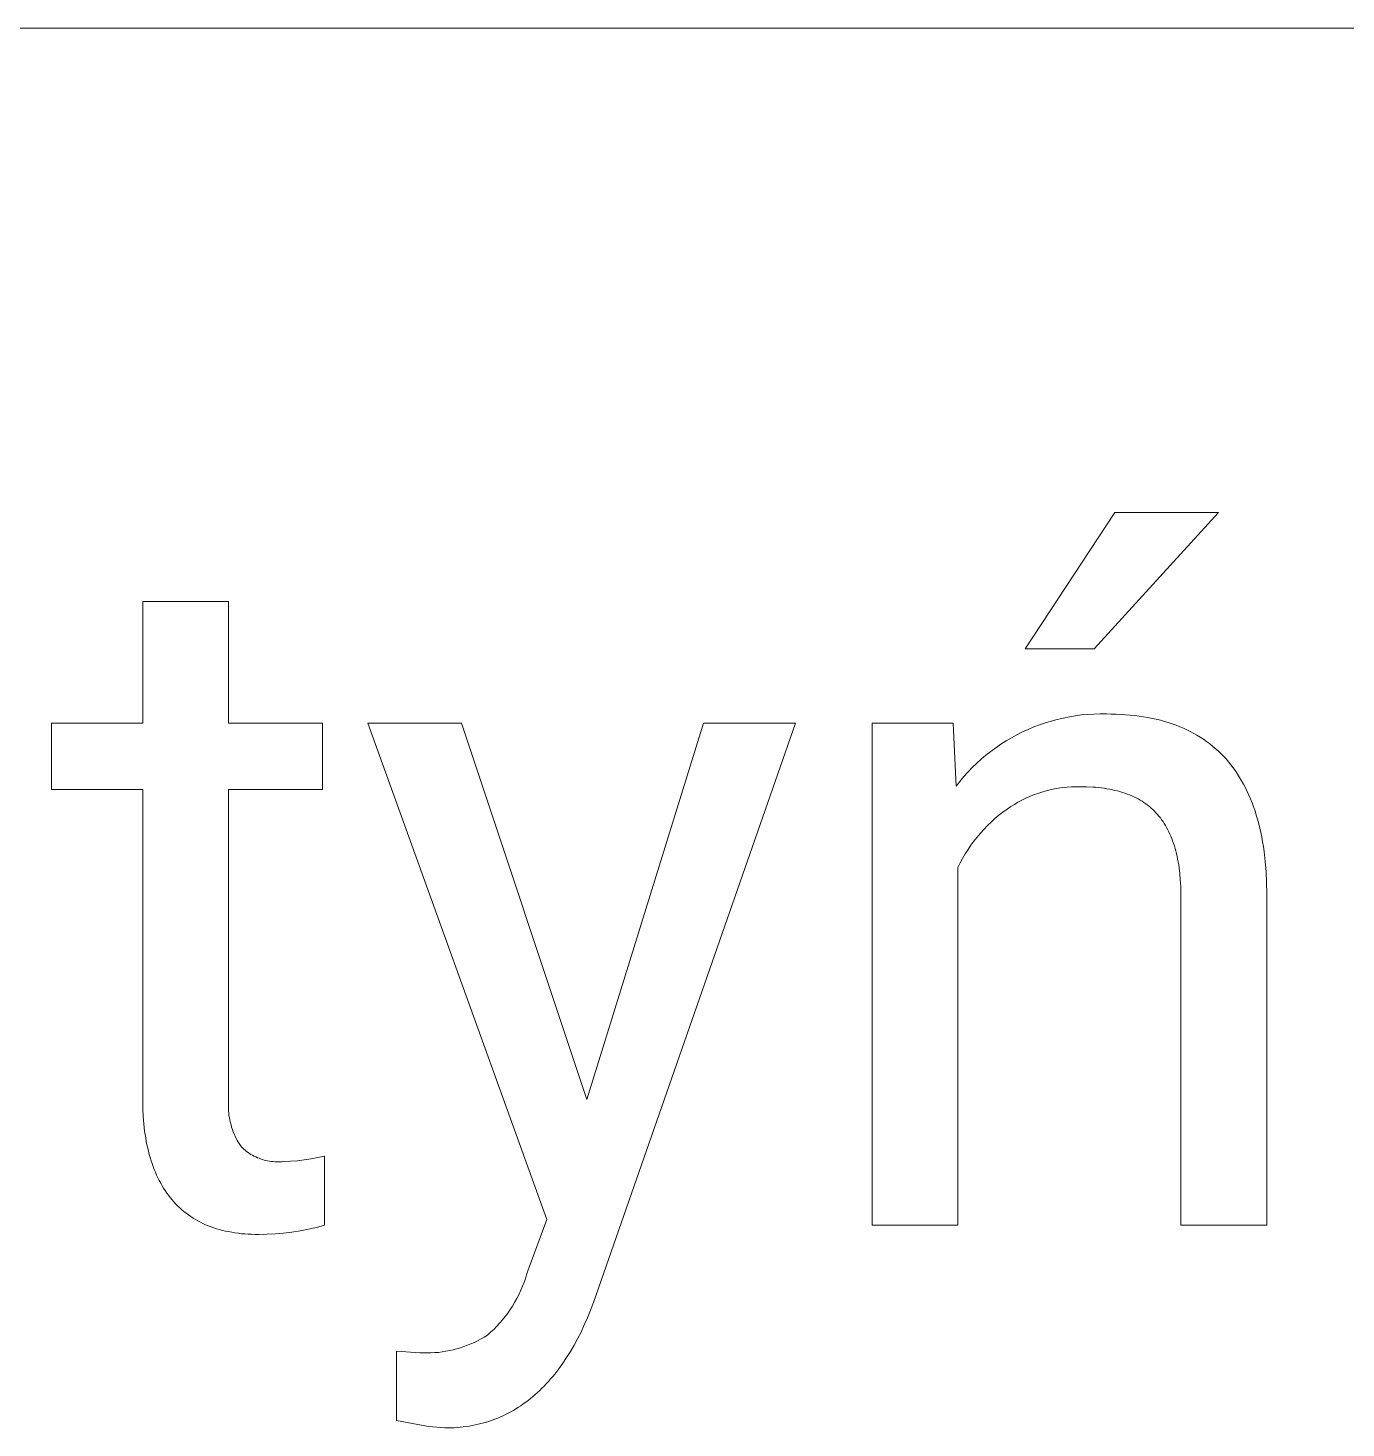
# Model space of a CAD drawing. Header units: millimetres. Extents: x -1656 to 3995, y -637 to 3312.
# Drawn here: x 2950.4 to 3054.8, y -115.7 to -4.8 of the extents above; entities that cross this region are included whole.
import ezdxf

# ---------------------------------------------------------------- set-up
doc = ezdxf.new("R2010")
doc.units = ezdxf.units.MM
doc.header["$MEASUREMENT"] = 0
doc.layers.add('Domyślny', color=7, linetype='Continuous', true_color=0x000000)

msp = doc.modelspace()

# ---------------------------------------------------------------- linework, layer by layer
at = {"layer": 'Domyślny', "color": 18, "lineweight": 15, "true_color": 0x000000}
for p, q in [((3989.99, -4.79), (1859.78, -4.79)), ((3029.38, -53.96), (3036.48, -43.18)), ((3044.7, -43.18), (3034.86, -53.98)), ((3036.48, -43.18), (3044.7, -43.18)), ((2959.48, -59.87), (2959.48, -50.23)), ((2959.48, -50.23), (2966.28, -50.23)), ((2966.28, -50.23), (2966.28, -59.87)), ((3034.86, -53.98), (3029.38, -53.96)), ((2952.24, -65.12), (2952.24, -59.87)), ((2952.24, -59.87), (2959.48, -59.87)), ((2966.28, -59.87), (2973.71, -59.87)), ((2973.71, -59.87), (2973.71, -65.12)), ((2991.49, -99.19), (2977.3, -59.86)), ((2977.3, -59.86), (2984.73, -59.86)), ((2984.73, -59.86), (2994.65, -89.67)), ((2994.65, -89.67), (3003.91, -59.86)), ((3011.19, -59.86), (2995.2, -105.76)), ((3003.91, -59.86), (3011.19, -59.86)), ((3017.26, -99.63), (3017.26, -59.87)), ((3017.26, -59.87), (3023.68, -59.87)), ((3023.68, -59.87), (3023.91, -64.85)), ((3030.53, -59.99), (3030.99, -59.83)), ((3030.99, -59.83), (3031.46, -59.69)), ((3031.46, -59.69), (3031.93, -59.56)), ((3031.93, -59.56), (3032.41, -59.45)), ((3032.41, -59.45), (3032.89, -59.35)), ((3032.89, -59.35), (3033.38, -59.28)), ((3033.38, -59.28), (3033.86, -59.21)), ((3033.86, -59.21), (3034.35, -59.17)), ((3034.35, -59.17), (3034.84, -59.14)), ((3034.84, -59.14), (3035.33, -59.13)), ((3035.33, -59.13), (3035.82, -59.13)), ((3035.82, -59.13), (3036.21, -59.14)), ((3036.21, -59.14), (3036.59, -59.15)), ((3036.59, -59.15), (3036.97, -59.16)), ((3036.97, -59.16), (3037.34, -59.19)), ((3037.34, -59.19), (3037.71, -59.22)), ((3037.71, -59.22), (3038.07, -59.26)), ((3038.07, -59.26), (3038.42, -59.3)), ((3038.42, -59.3), (3038.77, -59.36)), ((3038.77, -59.36), (3039.11, -59.41)), ((3039.11, -59.41), (3039.45, -59.48)), ((3039.45, -59.48), (3039.78, -59.55)), ((3039.78, -59.55), (3040.1, -59.63)), ((3040.1, -59.63), (3040.42, -59.72)), ((3040.42, -59.72), (3040.73, -59.81)), ((3040.73, -59.81), (3041.04, -59.91)), ((3028.3, -61.01), (3028.73, -60.77)), ((3028.73, -60.77), (3029.17, -60.55)), ((3029.17, -60.55), (3029.62, -60.35)), ((3029.62, -60.35), (3030.07, -60.16)), ((3030.07, -60.16), (3030.53, -59.99)), ((3041.04, -59.91), (3041.34, -60.02)), ((3041.34, -60.02), (3041.63, -60.14)), ((3041.63, -60.14), (3041.92, -60.26)), ((3041.92, -60.26), (3042.2, -60.39)), ((3042.2, -60.39), (3042.47, -60.52)), ((3042.47, -60.52), (3042.74, -60.67)), ((3042.74, -60.67), (3043, -60.81)), ((3043, -60.81), (3043.26, -60.97)), ((3043.26, -60.97), (3043.51, -61.13)), ((3026.28, -62.39), (3026.67, -62.09)), ((3026.67, -62.09), (3027.06, -61.8)), ((3027.06, -61.8), (3027.47, -61.52)), ((3027.47, -61.52), (3027.88, -61.26)), ((3027.88, -61.26), (3028.3, -61.01)), ((3043.51, -61.13), (3043.76, -61.3)), ((3043.76, -61.3), (3043.99, -61.48)), ((3043.99, -61.48), (3044.23, -61.67)), ((3044.23, -61.67), (3044.45, -61.86)), ((3044.45, -61.86), (3044.67, -62.05)), ((3044.67, -62.05), (3044.89, -62.26)), ((3025.19, -63.38), (3025.55, -63.04)), ((3025.55, -63.04), (3025.91, -62.71)), ((3025.91, -62.71), (3026.28, -62.39)), ((3044.89, -62.26), (3045.1, -62.47)), ((3045.1, -62.47), (3045.3, -62.69)), ((3045.3, -62.69), (3045.49, -62.92)), ((3045.49, -62.92), (3045.68, -63.15)), ((3045.68, -63.15), (3045.87, -63.39)), ((3024.21, -64.47), (3024.53, -64.09)), ((3024.53, -64.09), (3024.85, -63.73)), ((3024.85, -63.73), (3025.19, -63.38)), ((3045.87, -63.39), (3046.04, -63.63)), ((3046.04, -63.63), (3046.22, -63.89)), ((3046.22, -63.89), (3046.38, -64.15)), ((3046.38, -64.15), (3046.54, -64.42)), ((2959.48, -65.12), (2952.24, -65.12)), ((2959.48, -89.79), (2959.48, -65.12)), ((2973.71, -65.12), (2966.28, -65.12)), ((2966.28, -65.12), (2966.28, -89.81)), ((3023.91, -64.85), (3024.21, -64.47)), ((3030.39, -65.42), (3030.06, -65.54)), ((3030.71, -65.32), (3030.39, -65.42)), ((3031.04, -65.22), (3030.71, -65.32)), ((3031.37, -65.14), (3031.04, -65.22)), ((3031.71, -65.07), (3031.37, -65.14)), ((3032.04, -65.01), (3031.71, -65.07)), ((3032.38, -64.96), (3032.04, -65.01)), ((3032.72, -64.93), (3032.38, -64.96)), ((3033.06, -64.9), (3032.72, -64.93)), ((3033.41, -64.89), (3033.06, -64.9)), ((3033.75, -64.89), (3033.41, -64.89)), ((3034.25, -64.9), (3033.75, -64.89)), ((3034.74, -64.92), (3034.25, -64.9)), ((3034.97, -64.94), (3034.74, -64.92)), ((3035.2, -64.96), (3034.97, -64.94)), ((3035.43, -64.99), (3035.2, -64.96)), ((3035.66, -65.02), (3035.43, -64.99)), ((3035.87, -65.05), (3035.66, -65.02)), ((3036.09, -65.09), (3035.87, -65.05)), ((3036.3, -65.13), (3036.09, -65.09)), ((3036.5, -65.18), (3036.3, -65.13)), ((3036.71, -65.23), (3036.5, -65.18)), ((3036.9, -65.28), (3036.71, -65.23)), ((3037.1, -65.34), (3036.9, -65.28)), ((3037.29, -65.4), (3037.1, -65.34)), ((3037.47, -65.47), (3037.29, -65.4)), ((3046.54, -64.42), (3046.69, -64.69)), ((3046.69, -64.69), (3046.84, -64.97)), ((3046.84, -64.97), (3046.98, -65.26)), ((3046.98, -65.26), (3047.12, -65.56)), ((3028.24, -66.47), (3027.95, -66.66)), ((3028.53, -66.29), (3028.24, -66.47)), ((3028.82, -66.12), (3028.53, -66.29)), ((3029.13, -65.96), (3028.82, -66.12)), ((3029.43, -65.81), (3029.13, -65.96)), ((3029.75, -65.67), (3029.43, -65.81)), ((3030.06, -65.54), (3029.75, -65.67)), ((3037.65, -65.54), (3037.47, -65.47)), ((3037.83, -65.62), (3037.65, -65.54)), ((3038, -65.69), (3037.83, -65.62)), ((3038.17, -65.78), (3038, -65.69)), ((3038.33, -65.86), (3038.17, -65.78)), ((3038.49, -65.96), (3038.33, -65.86)), ((3038.65, -66.05), (3038.49, -65.96)), ((3038.8, -66.15), (3038.65, -66.05)), ((3038.95, -66.25), (3038.8, -66.15)), ((3039.09, -66.36), (3038.95, -66.25)), ((3039.23, -66.47), (3039.09, -66.36)), ((3039.37, -66.59), (3039.23, -66.47)), ((3047.12, -65.56), (3047.25, -65.86)), ((3047.25, -65.86), (3047.37, -66.17)), ((3047.37, -66.17), (3047.49, -66.48)), ((3047.49, -66.48), (3047.6, -66.81)), ((3026.99, -67.42), (3026.69, -67.69)), ((3027.3, -67.15), (3026.99, -67.42)), ((3027.62, -66.9), (3027.3, -67.15)), ((3027.95, -66.66), (3027.62, -66.9)), ((3039.5, -66.71), (3039.37, -66.59)), ((3039.63, -66.83), (3039.5, -66.71)), ((3039.75, -66.96), (3039.63, -66.83)), ((3039.87, -67.09), (3039.75, -66.96)), ((3039.98, -67.23), (3039.87, -67.09)), ((3040.1, -67.37), (3039.98, -67.23)), ((3040.2, -67.51), (3040.1, -67.37)), ((3040.31, -67.66), (3040.2, -67.51)), ((3047.6, -66.81), (3047.7, -67.14)), ((3047.7, -67.14), (3047.8, -67.47)), ((3047.8, -67.47), (3047.89, -67.82)), ((3025.84, -68.57), (3025.58, -68.88)), ((3026.11, -68.27), (3025.84, -68.57)), ((3026.4, -67.97), (3026.11, -68.27)), ((3026.69, -67.69), (3026.4, -67.97)), ((3040.41, -67.81), (3040.31, -67.66)), ((3040.5, -67.97), (3040.41, -67.81)), ((3040.59, -68.13), (3040.5, -67.97)), ((3040.68, -68.3), (3040.59, -68.13)), ((3040.77, -68.47), (3040.68, -68.3)), ((3040.85, -68.64), (3040.77, -68.47)), ((3040.93, -68.82), (3040.85, -68.64)), ((3047.89, -67.82), (3047.98, -68.17)), ((3047.98, -68.17), (3048.06, -68.53)), ((3048.06, -68.53), (3048.13, -68.89)), ((3024.86, -69.87), (3024.64, -70.21)), ((3025.09, -69.53), (3024.86, -69.87)), ((3025.33, -69.2), (3025.09, -69.53)), ((3025.58, -68.88), (3025.33, -69.2)), ((3041, -69), (3040.93, -68.82)), ((3041.07, -69.19), (3041, -69)), ((3041.14, -69.38), (3041.07, -69.19)), ((3041.21, -69.58), (3041.14, -69.38)), ((3041.27, -69.78), (3041.21, -69.58)), ((3041.32, -69.98), (3041.27, -69.78)), ((3048.13, -68.89), (3048.2, -69.26)), ((3048.2, -69.26), (3048.26, -69.64)), ((3048.26, -69.64), (3048.32, -70.03)), ((3024.24, -70.92), (3024.06, -71.29)), ((3024.43, -70.57), (3024.24, -70.92)), ((3024.64, -70.21), (3024.43, -70.57)), ((3041.37, -70.19), (3041.32, -69.98)), ((3041.42, -70.41), (3041.37, -70.19)), ((3041.47, -70.62), (3041.42, -70.41)), ((3041.51, -70.85), (3041.47, -70.62)), ((3041.55, -71.08), (3041.51, -70.85)), ((3048.32, -70.03), (3048.41, -70.82)), ((3048.41, -70.82), (3048.48, -71.64)), ((3024.06, -71.29), (3024.06, -99.63)), ((3041.58, -71.31), (3041.55, -71.08)), ((3041.64, -71.78), (3041.58, -71.31)), ((3041.68, -72.28), (3041.64, -71.78)), ((3048.48, -71.64), (3048.52, -72.48)), ((3041.71, -72.79), (3041.68, -72.28)), ((3041.73, -73.32), (3041.71, -72.79)), ((3048.52, -72.48), (3048.54, -73.36)), ((3041.73, -99.63), (3041.73, -73.32)), ((3048.54, -73.36), (3048.54, -99.63)), ((2959.49, -90.41), (2959.48, -89.79)), ((2966.28, -89.81), (2966.27, -90)), ((2959.52, -91.02), (2959.49, -90.41)), ((2966.27, -90), (2966.26, -90.19)), ((2966.26, -90.19), (2966.27, -90.38)), ((2966.27, -90.38), (2966.28, -90.57)), ((2966.28, -90.57), (2966.29, -90.76)), ((2966.29, -90.76), (2966.31, -90.94)), ((2959.57, -91.6), (2959.52, -91.02)), ((2959.63, -92.17), (2959.57, -91.6)), ((2966.31, -90.94), (2966.34, -91.13)), ((2966.34, -91.13), (2966.38, -91.32)), ((2966.38, -91.32), (2966.42, -91.51)), ((2966.42, -91.51), (2966.47, -91.69)), ((2966.47, -91.69), (2966.52, -91.87)), ((2966.52, -91.87), (2966.58, -92.05)), ((2959.67, -92.45), (2959.63, -92.17)), ((2959.71, -92.72), (2959.67, -92.45)), ((2959.76, -92.99), (2959.71, -92.72)), ((2959.81, -93.26), (2959.76, -92.99)), ((2966.58, -92.05), (2966.65, -92.23)), ((2966.65, -92.23), (2966.72, -92.41)), ((2966.72, -92.41), (2966.8, -92.58)), ((2966.8, -92.58), (2966.88, -92.75)), ((2966.88, -92.75), (2966.97, -92.92)), ((2966.97, -92.92), (2967.07, -93.08)), ((2967.07, -93.08), (2967.17, -93.24)), ((2959.87, -93.52), (2959.81, -93.26)), ((2959.93, -93.77), (2959.87, -93.52)), ((2959.99, -94.03), (2959.93, -93.77)), ((2960.06, -94.27), (2959.99, -94.03)), ((2967.17, -93.24), (2967.27, -93.4)), ((2967.27, -93.4), (2967.38, -93.5)), ((2967.38, -93.5), (2967.48, -93.6)), ((2967.48, -93.6), (2967.59, -93.69)), ((2967.59, -93.69), (2967.7, -93.78)), ((2967.7, -93.78), (2967.82, -93.86)), ((2967.82, -93.86), (2967.93, -93.94)), ((2967.93, -93.94), (2968.05, -94.02)), ((2968.05, -94.02), (2968.18, -94.09)), ((2968.18, -94.09), (2968.3, -94.15)), ((2968.3, -94.15), (2968.43, -94.22)), ((2968.43, -94.22), (2968.56, -94.28)), ((2973.35, -94.27), (2973.88, -94.15)), ((2973.88, -94.15), (2973.88, -99.63)), ((2960.14, -94.52), (2960.06, -94.27)), ((2960.22, -94.75), (2960.14, -94.52)), ((2960.3, -94.99), (2960.22, -94.75)), ((2960.39, -95.22), (2960.3, -94.99)), ((2960.48, -95.44), (2960.39, -95.22)), ((2968.56, -94.28), (2968.69, -94.33)), ((2968.69, -94.33), (2968.82, -94.38)), ((2968.82, -94.38), (2968.96, -94.42)), ((2968.96, -94.42), (2969.09, -94.47)), ((2969.09, -94.47), (2969.23, -94.5)), ((2969.23, -94.5), (2969.37, -94.53)), ((2969.37, -94.53), (2969.51, -94.56)), ((2969.51, -94.56), (2969.65, -94.58)), ((2969.65, -94.58), (2969.79, -94.59)), ((2969.79, -94.59), (2969.93, -94.6)), ((2969.93, -94.6), (2970.08, -94.61)), ((2970.08, -94.61), (2970.22, -94.61)), ((2970.22, -94.61), (2970.36, -94.61)), ((2970.36, -94.61), (2970.5, -94.6)), ((2970.5, -94.6), (2970.64, -94.59)), ((2970.64, -94.59), (2971.19, -94.56)), ((2971.19, -94.56), (2971.73, -94.52)), ((2971.73, -94.52), (2972.27, -94.45)), ((2972.27, -94.45), (2972.81, -94.37)), ((2972.81, -94.37), (2973.35, -94.27)), ((2960.58, -95.66), (2960.48, -95.44)), ((2960.68, -95.88), (2960.58, -95.66)), ((2960.79, -96.09), (2960.68, -95.88)), ((2960.9, -96.3), (2960.79, -96.09)), ((2961.01, -96.5), (2960.9, -96.3)), ((2961.13, -96.69), (2961.01, -96.5)), ((2961.26, -96.89), (2961.13, -96.69)), ((2961.39, -97.08), (2961.26, -96.89)), ((2961.52, -97.26), (2961.39, -97.08)), ((2961.66, -97.44), (2961.52, -97.26)), ((2961.8, -97.62), (2961.66, -97.44)), ((2961.95, -97.78), (2961.8, -97.62)), ((2962.1, -97.95), (2961.95, -97.78)), ((2962.25, -98.11), (2962.1, -97.95)), ((2962.41, -98.26), (2962.25, -98.11)), ((2962.58, -98.41), (2962.41, -98.26)), ((2962.74, -98.55), (2962.58, -98.41)), ((2962.92, -98.68), (2962.74, -98.55)), ((2963.09, -98.82), (2962.92, -98.68)), ((2963.28, -98.94), (2963.09, -98.82)), ((2963.46, -99.06), (2963.28, -98.94)), ((2963.65, -99.18), (2963.46, -99.06)), ((2963.85, -99.29), (2963.65, -99.18)), ((2964.05, -99.39), (2963.85, -99.29)), ((2964.25, -99.49), (2964.05, -99.39)), ((2964.46, -99.59), (2964.25, -99.49)), ((2964.67, -99.67), (2964.46, -99.59)), ((2964.89, -99.76), (2964.67, -99.67)), ((2965.11, -99.84), (2964.89, -99.76)), ((2973.24, -99.8), (2972.6, -99.94)), ((2973.88, -99.63), (2973.24, -99.8)), ((2989.98, -103.24), (2991.49, -99.19)), ((3024.06, -99.63), (3017.26, -99.63)), ((3048.54, -99.63), (3041.73, -99.63)), ((2965.33, -99.91), (2965.11, -99.84)), ((2965.56, -99.98), (2965.33, -99.91)), ((2965.8, -100.04), (2965.56, -99.98)), ((2966.03, -100.09), (2965.8, -100.04)), ((2966.28, -100.14), (2966.03, -100.09)), ((2966.53, -100.19), (2966.28, -100.14)), ((2966.78, -100.23), (2966.53, -100.19)), ((2967.03, -100.27), (2966.78, -100.23)), ((2967.29, -100.3), (2967.03, -100.27)), ((2967.56, -100.32), (2967.29, -100.3)), ((2967.83, -100.34), (2967.56, -100.32)), ((2968.1, -100.35), (2967.83, -100.34)), ((2968.38, -100.36), (2968.1, -100.35)), ((2968.67, -100.36), (2968.38, -100.36)), ((2969.33, -100.35), (2968.67, -100.36)), ((2969.99, -100.31), (2969.33, -100.35)), ((2970.64, -100.25), (2969.99, -100.31)), ((2971.3, -100.17), (2970.64, -100.25)), ((2971.95, -100.07), (2971.3, -100.17)), ((2972.6, -99.94), (2971.95, -100.07)), ((2989.55, -104.52), (2989.67, -104.21)), ((2989.67, -104.21), (2989.79, -103.89)), ((2989.79, -103.89), (2989.89, -103.56)), ((2989.89, -103.56), (2989.98, -103.24)), ((2989.11, -105.44), (2989.27, -105.14)), ((2989.27, -105.14), (2989.41, -104.83)), ((2989.41, -104.83), (2989.55, -104.52)), ((2988.39, -106.59), (2988.58, -106.31)), ((2988.58, -106.31), (2988.77, -106.03)), ((2988.77, -106.03), (2988.94, -105.74)), ((2988.94, -105.74), (2989.11, -105.44)), ((2994.96, -106.37), (2994.71, -106.96)), ((2995.2, -105.76), (2994.96, -106.37)), ((2987.52, -107.63), (2987.75, -107.38)), ((2987.75, -107.38), (2987.97, -107.13)), ((2987.97, -107.13), (2988.19, -106.86)), ((2988.19, -106.86), (2988.39, -106.59)), ((2994.46, -107.53), (2994.2, -108.09)), ((2994.71, -106.96), (2994.46, -107.53)), ((2986.01, -108.78), (2986.28, -108.64)), ((2986.28, -108.64), (2986.53, -108.49)), ((2986.53, -108.49), (2986.79, -108.34)), ((2986.79, -108.34), (2987.04, -108.11)), ((2987.04, -108.11), (2987.28, -107.88)), ((2987.28, -107.88), (2987.52, -107.63)), ((2993.93, -108.62), (2993.65, -109.13)), ((2994.2, -108.09), (2993.93, -108.62)), ((2979.58, -115.11), (2979.58, -109.6)), ((2979.58, -109.6), (2981.42, -109.73)), ((2981.42, -109.73), (2981.72, -109.74)), ((2981.72, -109.74), (2982.01, -109.75)), ((2982.01, -109.75), (2982.31, -109.74)), ((2982.31, -109.74), (2982.61, -109.72)), ((2982.61, -109.72), (2982.9, -109.7)), ((2982.9, -109.7), (2983.2, -109.66)), ((2983.2, -109.66), (2983.49, -109.62)), ((2983.49, -109.62), (2983.78, -109.56)), ((2983.78, -109.56), (2984.07, -109.5)), ((2984.07, -109.5), (2984.36, -109.42)), ((2984.36, -109.42), (2984.64, -109.34)), ((2984.64, -109.34), (2984.92, -109.24)), ((2984.92, -109.24), (2985.2, -109.14)), ((2985.2, -109.14), (2985.48, -109.03)), ((2985.48, -109.03), (2985.75, -108.91)), ((2985.75, -108.91), (2986.01, -108.78)), ((2993.36, -109.63), (2993.06, -110.11)), ((2993.65, -109.13), (2993.36, -109.63)), ((2992.76, -110.56), (2992.44, -111)), ((2993.06, -110.11), (2992.76, -110.56)), ((2991.62, -112), (2991.45, -112.19)), ((2991.79, -111.81), (2991.62, -112)), ((2991.96, -111.62), (2991.79, -111.81)), ((2992.12, -111.42), (2991.96, -111.62)), ((2992.28, -111.21), (2992.12, -111.42)), ((2992.44, -111), (2992.28, -111.21)), ((2990.57, -113.05), (2990.38, -113.21)), ((2990.75, -112.89), (2990.57, -113.05)), ((2990.93, -112.72), (2990.75, -112.89)), ((2991.1, -112.55), (2990.93, -112.72)), ((2991.28, -112.37), (2991.1, -112.55)), ((2991.45, -112.19), (2991.28, -112.37)), ((2989.04, -114.18), (2988.84, -114.3)), ((2989.24, -114.05), (2989.04, -114.18)), ((2989.44, -113.93), (2989.24, -114.05)), ((2989.63, -113.79), (2989.44, -113.93)), ((2989.82, -113.65), (2989.63, -113.79)), ((2990.01, -113.51), (2989.82, -113.65)), ((2990.2, -113.36), (2990.01, -113.51)), ((2990.38, -113.21), (2990.2, -113.36)), ((2982.12, -115.58), (2979.58, -115.11)), ((2986.5, -115.28), (2986.27, -115.34)), ((2986.72, -115.22), (2986.5, -115.28)), ((2986.94, -115.15), (2986.72, -115.22)), ((2987.16, -115.07), (2986.94, -115.15)), ((2987.38, -114.99), (2987.16, -115.07)), ((2987.6, -114.91), (2987.38, -114.99)), ((2987.81, -114.82), (2987.6, -114.91)), ((2988.02, -114.72), (2987.81, -114.82)), ((2988.23, -114.62), (2988.02, -114.72)), ((2988.43, -114.52), (2988.23, -114.62)), ((2988.64, -114.41), (2988.43, -114.52)), ((2988.84, -114.3), (2988.64, -114.41)), ((2983.4, -115.69), (2982.12, -115.58)), ((2983.65, -115.69), (2983.4, -115.69)), ((2983.9, -115.68), (2983.65, -115.69)), ((2984.15, -115.67), (2983.9, -115.68)), ((2984.39, -115.66), (2984.15, -115.67)), ((2984.63, -115.63), (2984.39, -115.66)), ((2984.87, -115.61), (2984.63, -115.63)), ((2985.11, -115.58), (2984.87, -115.61)), ((2985.35, -115.54), (2985.11, -115.58)), ((2985.58, -115.5), (2985.35, -115.54)), ((2985.81, -115.45), (2985.58, -115.5)), ((2986.04, -115.4), (2985.81, -115.45)), ((2986.27, -115.34), (2986.04, -115.4))]:
    msp.add_line(p, q, dxfattribs=at)

doc.saveas('drawing.dxf')
